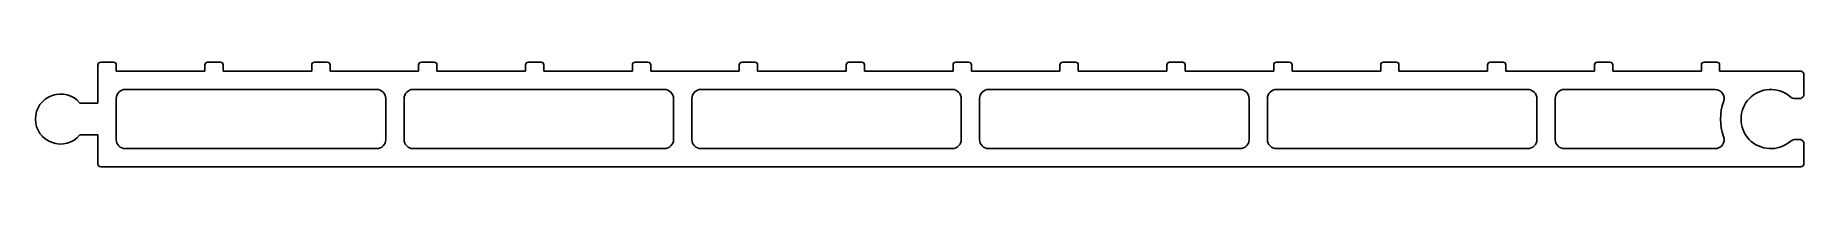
# Model space of a CAD drawing. Extents: x 2 to 196, y 4 to 16.
import ezdxf

# ---------------------------------------------------------------- set-up
doc = ezdxf.new("R2010")
doc.units = 0
doc.layers.get('0').update_dxf_attribs({"linetype": 'CONTINUOUS'})

msp = doc.modelspace()

# ---------------------------------------------------------------- linework, layer by layer
for p, q in [((9.57, 15.69), (10.97, 15.69)), ((21.27, 15.69), (22.67, 15.69)), ((32.97, 15.69), (34.37, 15.69)), ((44.67, 15.69), (46.07, 15.69)), ((56.37, 15.69), (57.77, 15.69)), ((68.07, 15.69), (69.47, 15.69)), ((79.77, 15.69), (81.17, 15.69)), ((91.47, 15.69), (92.87, 15.69)), ((103.17, 15.69), (104.57, 15.69)), ((114.87, 15.69), (116.27, 15.69)), ((126.57, 15.69), (127.97, 15.69)), ((138.27, 15.69), (139.67, 15.69)), ((149.97, 15.69), (151.37, 15.69)), ((161.67, 15.69), (163.07, 15.69)), ((173.37, 15.69), (174.77, 15.69)), ((185.07, 15.69), (186.47, 15.69)), ((9.27, 11.19), (9.27, 15.39)), ((11.27, 15.39), (11.27, 14.69)), ((11.27, 14.69), (20.97, 14.69)), ((20.97, 14.69), (20.97, 15.39)), ((22.97, 15.39), (22.97, 14.69)), ((22.97, 14.69), (32.67, 14.69)), ((32.67, 14.69), (32.67, 15.39)), ((34.67, 15.39), (34.67, 14.69)), ((34.67, 14.69), (44.37, 14.69)), ((44.37, 14.69), (44.37, 15.39)), ((46.37, 15.39), (46.37, 14.69)), ((46.37, 14.69), (56.07, 14.69)), ((56.07, 14.69), (56.07, 15.39)), ((58.07, 15.39), (58.07, 14.69)), ((58.07, 14.69), (67.77, 14.69)), ((67.77, 14.69), (67.77, 15.39)), ((69.77, 15.39), (69.77, 14.69)), ((69.77, 14.69), (79.47, 14.69)), ((79.47, 14.69), (79.47, 15.39)), ((81.47, 15.39), (81.47, 14.69)), ((81.47, 14.69), (91.17, 14.69)), ((91.17, 14.69), (91.17, 15.39)), ((93.17, 15.39), (93.17, 14.69)), ((93.17, 14.69), (102.87, 14.69)), ((102.87, 14.69), (102.87, 15.39)), ((104.87, 15.39), (104.87, 14.69)), ((104.87, 14.69), (114.57, 14.69)), ((114.57, 14.69), (114.57, 15.39)), ((116.57, 15.39), (116.57, 14.69)), ((116.57, 14.69), (126.27, 14.69)), ((126.27, 14.69), (126.27, 15.39)), ((128.27, 15.39), (128.27, 14.69)), ((128.27, 14.69), (137.97, 14.69)), ((137.97, 14.69), (137.97, 15.39)), ((139.97, 15.39), (139.97, 14.69)), ((139.97, 14.69), (149.67, 14.69)), ((149.67, 14.69), (149.67, 15.39)), ((151.67, 15.39), (151.67, 14.69)), ((151.67, 14.69), (161.37, 14.69)), ((161.37, 14.69), (161.37, 15.39)), ((163.37, 15.39), (163.37, 14.69)), ((163.37, 14.69), (173.07, 14.69)), ((173.07, 14.69), (173.07, 15.39)), ((175.07, 15.39), (175.07, 14.69)), ((175.07, 14.69), (184.77, 14.69)), ((184.77, 14.69), (184.77, 15.39)), ((186.77, 15.39), (186.77, 14.69)), ((186.77, 14.69), (195.67, 14.69)), ((195.97, 14.39), (195.97, 12.04)), ((11.27, 7.19), (11.27, 11.69)), ((12.27, 12.69), (39.77, 12.69)), ((40.77, 11.69), (40.77, 7.19)), ((42.77, 7.19), (42.77, 11.69)), ((43.77, 12.69), (71.27, 12.69)), ((72.27, 11.69), (72.27, 7.19)), ((74.27, 7.19), (74.27, 11.69)), ((75.27, 12.69), (102.77, 12.69)), ((103.77, 11.69), (103.77, 7.19)), ((105.77, 7.19), (105.77, 11.69)), ((106.77, 12.69), (134.27, 12.69)), ((135.27, 11.69), (135.27, 7.19)), ((137.27, 7.19), (137.27, 11.69)), ((138.27, 12.69), (165.77, 12.69)), ((166.77, 11.69), (166.77, 7.19)), ((168.77, 7.19), (168.77, 11.69)), ((169.77, 12.69), (186.27, 12.69)), ((195.61, 11.69), (195.1, 11.69)), ((195.89, 11.87), (195.79, 11.76)), ((7.29, 11.19), (9.27, 11.19)), ((9.27, 7.69), (7.29, 7.69)), ((9.27, 4.49), (9.27, 7.69)), ((39.77, 6.19), (12.27, 6.19)), ((71.27, 6.19), (43.77, 6.19)), ((102.77, 6.19), (75.27, 6.19)), ((134.27, 6.19), (106.77, 6.19)), ((165.77, 6.19), (138.27, 6.19)), ((186.27, 6.19), (169.77, 6.19)), ((195.1, 7.19), (195.61, 7.19)), ((195.79, 7.12), (195.89, 7.01)), ((195.97, 6.84), (195.97, 4.49)), ((195.67, 4.19), (9.57, 4.19))]:
    msp.add_line(p, q)
for centre, radius, start, end in [((9.57, 15.39), 0.3, 90, 180), ((10.97, 15.39), 0.3, 0, 90), ((21.27, 15.39), 0.3, 90, 180), ((22.67, 15.39), 0.3, 0, 90), ((32.97, 15.39), 0.3, 90, 180), ((34.37, 15.39), 0.3, 0, 90), ((44.67, 15.39), 0.3, 90, 180), ((46.07, 15.39), 0.3, 0, 90), ((56.37, 15.39), 0.3, 90, 180), ((57.77, 15.39), 0.3, 0, 90), ((68.07, 15.39), 0.3, 90, 180), ((69.47, 15.39), 0.3, 0, 90), ((79.77, 15.39), 0.3, 90, 180), ((81.17, 15.39), 0.3, 0, 90), ((91.47, 15.39), 0.3, 90, 180), ((92.87, 15.39), 0.3, 0, 90), ((103.17, 15.39), 0.3, 90, 180), ((104.57, 15.39), 0.3, 0, 90), ((114.87, 15.39), 0.3, 90, 180), ((116.27, 15.39), 0.3, 0, 90), ((126.57, 15.39), 0.3, 90, 180), ((127.97, 15.39), 0.3, 0, 90), ((138.27, 15.39), 0.3, 90, 180), ((139.67, 15.39), 0.3, 0, 90), ((149.97, 15.39), 0.3, 90, 180), ((151.37, 15.39), 0.3, 0, 90), ((161.67, 15.39), 0.3, 90, 180), ((163.07, 15.39), 0.3, 0, 90), ((173.37, 15.39), 0.3, 90, 180), ((174.77, 15.39), 0.3, 0, 90), ((185.07, 15.39), 0.3, 90, 180), ((186.47, 15.39), 0.3, 360, 90), ((195.67, 14.39), 0.3, 360, 90), ((5.17, 9.44), 2.75, 39.5212, 320.4788), ((12.27, 11.69), 1, 90, 180), ((39.77, 11.69), 1, 360, 90), ((43.77, 11.69), 1, 90, 180), ((71.27, 11.69), 1, 360, 90), ((75.27, 11.69), 1, 90, 180), ((102.77, 11.69), 1, 360, 90), ((106.77, 11.69), 1, 90, 180), ((134.27, 11.69), 1, 360, 90), ((138.27, 11.69), 1, 90, 180), ((165.77, 11.69), 1, 0, 90), ((169.77, 11.69), 1, 90, 180), ((186.27, 11.69), 1, 339.7478, 90), ((192.37, 9.44), 3.25, 49.8808, 310.1192), ((195.1, 12.69), 1, 229.8808, 270), ((195.61, 11.94), 0.25, 270, 315), ((195.72, 12.04), 0.25, 315, 0), ((192.37, 9.44), 5.5, 159.7478, 200.2522), ((12.27, 7.19), 1, 180, 270), ((39.77, 7.19), 1, 270, 0), ((43.77, 7.19), 1, 180, 270), ((71.27, 7.19), 1, 270, 0), ((75.27, 7.19), 1, 180, 270), ((102.77, 7.19), 1, 270, 0), ((106.77, 7.19), 1, 180, 270), ((134.27, 7.19), 1, 270, 0), ((138.27, 7.19), 1, 180, 270), ((165.77, 7.19), 1, 270, 0), ((169.77, 7.19), 1, 180, 270), ((186.27, 7.19), 1, 270, 20.2522), ((195.1, 6.19), 1, 90, 130.1192), ((195.61, 6.94), 0.25, 45, 90), ((195.72, 6.84), 0.25, 360, 45), ((9.57, 4.49), 0.3, 180, 270), ((195.67, 4.49), 0.3, 270, 0)]:
    msp.add_arc(centre, radius, start, end)

doc.saveas('drawing.dxf')
